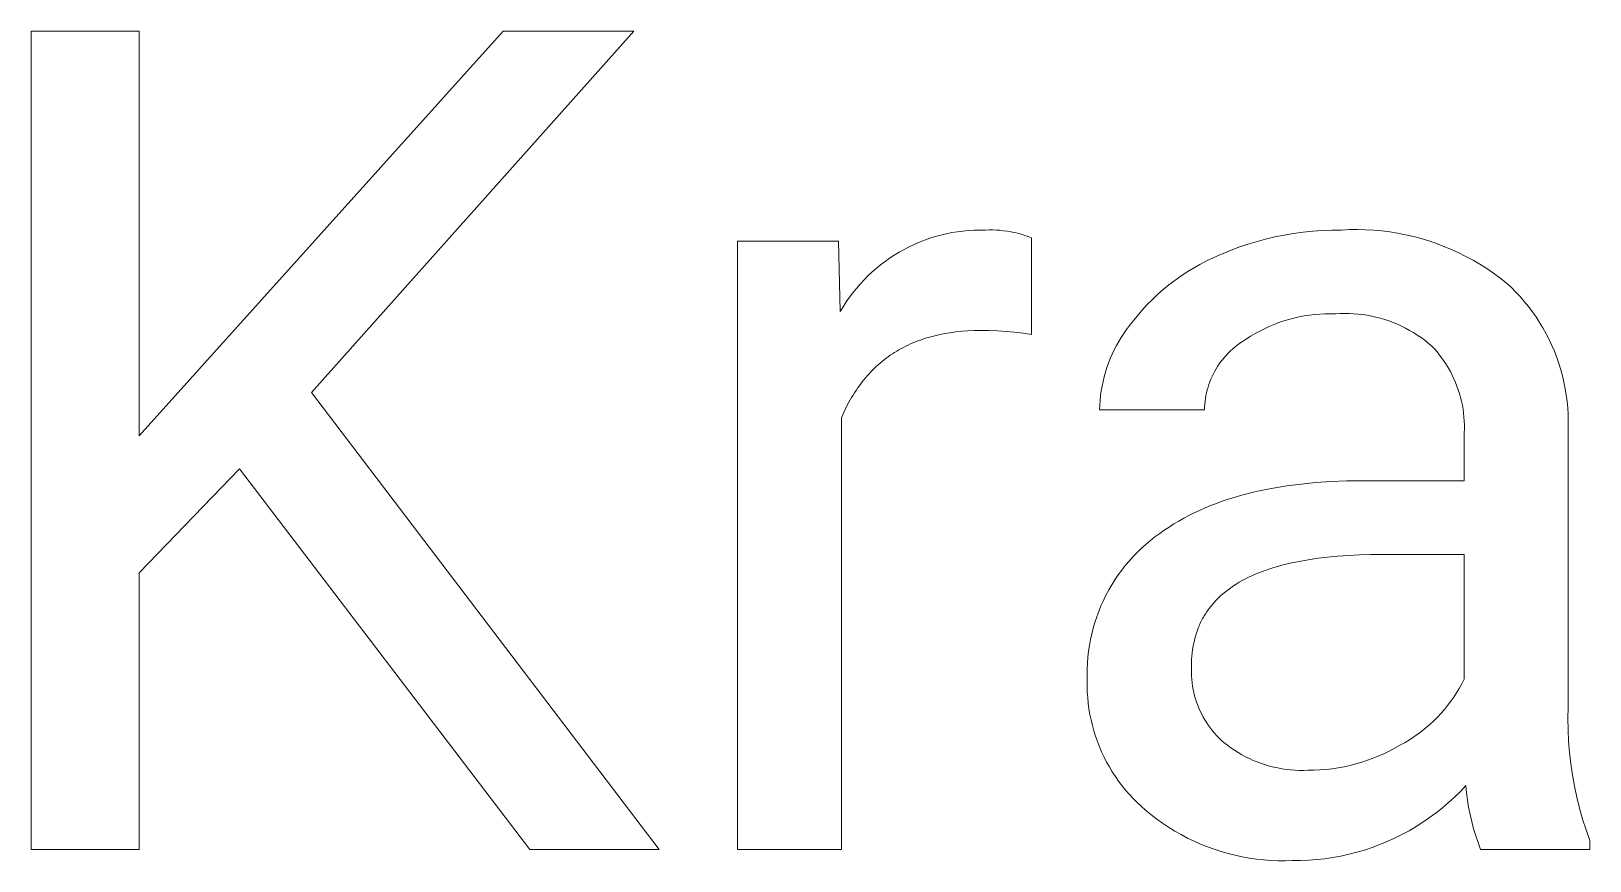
# Model space of a CAD drawing. Header units: millimetres. Extents: x 0 to 4030, y 0 to 2816.
# Drawn here: x 3285.2 to 3357.8, y 318 to 356.6 of the extents above; entities that cross this region are included whole.
import ezdxf

# ---------------------------------------------------------------- set-up
doc = ezdxf.new("R2010")
doc.units = ezdxf.units.MM
doc.header["$MEASUREMENT"] = 0
doc.layers.add('Domyślny', color=7, linetype='Continuous', true_color=0x000000)

msp = doc.modelspace()

# ---------------------------------------------------------------- linework, layer by layer
at = {"layer": 'Domyślny', "color": 18, "lineweight": 15, "true_color": 0x000000}
for p, q in [((3285.175, 318.481), (3285.175, 356.636)), ((3285.175, 356.636), (3290.207, 356.636)), ((3290.207, 356.636), (3290.207, 337.767)), ((3290.207, 337.767), (3307.171, 356.636)), ((3313.251, 356.636), (3298.233, 339.793)), ((3307.171, 356.636), (3313.251, 356.636)), ((3327.3, 347.059), (3327.554, 347.129)), ((3327.554, 347.129), (3327.81, 347.189)), ((3327.81, 347.189), (3328.067, 347.241)), ((3328.067, 347.241), (3328.327, 347.284)), ((3328.327, 347.284), (3328.587, 347.317)), ((3328.587, 347.317), (3328.849, 347.341)), ((3328.849, 347.341), (3329.112, 347.357)), ((3329.112, 347.357), (3329.374, 347.363)), ((3329.374, 347.363), (3329.637, 347.36)), ((3329.637, 347.36), (3329.806, 347.366)), ((3329.806, 347.366), (3329.975, 347.366)), ((3329.975, 347.366), (3330.144, 347.361)), ((3330.144, 347.361), (3330.312, 347.349)), ((3330.312, 347.349), (3330.48, 347.333)), ((3330.48, 347.333), (3330.647, 347.31)), ((3330.647, 347.31), (3330.814, 347.282)), ((3330.814, 347.282), (3330.979, 347.248)), ((3330.979, 347.248), (3331.144, 347.209)), ((3331.144, 347.209), (3331.306, 347.164)), ((3331.306, 347.164), (3331.468, 347.114)), ((3343.113, 347.04), (3343.552, 347.13)), ((3343.552, 347.13), (3343.993, 347.205)), ((3343.993, 347.205), (3344.437, 347.266)), ((3344.437, 347.266), (3344.883, 347.312)), ((3344.883, 347.312), (3345.33, 347.344)), ((3345.33, 347.344), (3345.777, 347.361)), ((3345.777, 347.361), (3346.225, 347.364)), ((3346.225, 347.364), (3346.599, 347.38)), ((3346.599, 347.38), (3346.974, 347.383)), ((3346.974, 347.383), (3347.349, 347.374)), ((3347.349, 347.374), (3347.723, 347.353)), ((3347.723, 347.353), (3348.096, 347.319)), ((3348.096, 347.319), (3348.468, 347.272)), ((3348.468, 347.272), (3348.838, 347.213)), ((3348.838, 347.213), (3349.206, 347.142)), ((3349.206, 347.142), (3349.572, 347.058)), ((3318.082, 318.478), (3318.082, 346.836)), ((3318.082, 346.836), (3322.793, 346.836)), ((3322.793, 346.836), (3322.873, 343.562)), ((3325.615, 346.333), (3325.844, 346.462)), ((3325.844, 346.462), (3326.077, 346.582)), ((3326.077, 346.582), (3326.315, 346.695)), ((3326.315, 346.695), (3326.556, 346.799)), ((3326.556, 346.799), (3326.801, 346.894)), ((3326.801, 346.894), (3327.049, 346.981)), ((3327.049, 346.981), (3327.3, 347.059)), ((3331.468, 347.114), (3331.627, 347.058)), ((3331.627, 347.058), (3331.784, 346.997)), ((3331.784, 346.997), (3331.784, 342.488)), ((3340.975, 346.382), (3341.393, 346.541)), ((3341.393, 346.541), (3341.817, 346.687)), ((3341.817, 346.687), (3342.245, 346.819)), ((3342.245, 346.819), (3342.677, 346.937)), ((3342.677, 346.937), (3343.113, 347.04)), ((3349.572, 347.058), (3349.934, 346.962)), ((3349.934, 346.962), (3350.293, 346.853)), ((3350.293, 346.853), (3350.648, 346.733)), ((3350.648, 346.733), (3350.999, 346.601)), ((3350.999, 346.601), (3351.345, 346.457)), ((3351.345, 346.457), (3351.686, 346.302)), ((3324.543, 345.574), (3324.747, 345.741)), ((3324.747, 345.741), (3324.956, 345.9)), ((3324.956, 345.9), (3325.17, 346.052)), ((3325.17, 346.052), (3325.39, 346.196)), ((3325.39, 346.196), (3325.615, 346.333)), ((3339.324, 345.588), (3339.625, 345.759)), ((3339.625, 345.759), (3339.932, 345.92)), ((3339.932, 345.92), (3340.244, 346.07)), ((3340.244, 346.07), (3340.562, 346.209)), ((3340.562, 346.209), (3340.975, 346.382)), ((3351.686, 346.302), (3352.022, 346.135)), ((3352.022, 346.135), (3352.352, 345.957)), ((3352.352, 345.957), (3352.675, 345.769)), ((3352.675, 345.769), (3352.993, 345.569)), ((3323.792, 344.84), (3323.97, 345.033)), ((3323.97, 345.033), (3324.155, 345.22)), ((3324.155, 345.22), (3324.346, 345.401)), ((3324.346, 345.401), (3324.543, 345.574)), ((3338.183, 344.803), (3338.458, 345.014)), ((3338.458, 345.014), (3338.74, 345.215)), ((3338.74, 345.215), (3339.029, 345.407)), ((3339.029, 345.407), (3339.324, 345.588)), ((3352.993, 345.569), (3353.303, 345.359)), ((3353.303, 345.359), (3353.606, 345.138)), ((3353.606, 345.138), (3353.902, 344.908)), ((3323.149, 344.009), (3323.299, 344.225)), ((3323.299, 344.225), (3323.456, 344.436)), ((3323.456, 344.436), (3323.62, 344.641)), ((3323.62, 344.641), (3323.792, 344.84)), ((3337.403, 344.116), (3337.655, 344.354)), ((3337.655, 344.354), (3337.915, 344.583)), ((3337.915, 344.583), (3338.183, 344.803)), ((3353.902, 344.908), (3354.122, 344.7)), ((3354.122, 344.7), (3354.336, 344.485)), ((3354.336, 344.485), (3354.542, 344.263)), ((3354.542, 344.263), (3354.74, 344.034)), ((3322.873, 343.562), (3323.007, 343.788)), ((3323.007, 343.788), (3323.149, 344.009)), ((3336.699, 343.353), (3336.925, 343.615)), ((3336.925, 343.615), (3337.16, 343.87)), ((3337.16, 343.87), (3337.403, 344.116)), ((3354.74, 344.034), (3354.93, 343.799)), ((3354.93, 343.799), (3355.112, 343.557)), ((3355.112, 343.557), (3355.286, 343.308)), ((3336.209, 342.729), (3336.342, 342.908)), ((3336.342, 342.908), (3336.482, 343.082)), ((3336.482, 343.082), (3336.699, 343.353)), ((3342.632, 342.762), (3342.413, 342.652)), ((3342.853, 342.863), (3342.632, 342.762)), ((3343.079, 342.957), (3342.853, 342.863)), ((3343.307, 343.044), (3343.079, 342.957)), ((3343.538, 343.122), (3343.307, 343.044)), ((3343.772, 343.192), (3343.538, 343.122)), ((3344.008, 343.255), (3343.772, 343.192)), ((3344.245, 343.309), (3344.008, 343.255)), ((3344.485, 343.355), (3344.245, 343.309)), ((3344.726, 343.393), (3344.485, 343.355)), ((3344.968, 343.423), (3344.726, 343.393)), ((3345.211, 343.444), (3344.968, 343.423)), ((3345.455, 343.457), (3345.211, 343.444)), ((3345.699, 343.462), (3345.455, 343.457)), ((3345.943, 343.458), (3345.699, 343.462)), ((3346.154, 343.47), (3345.943, 343.458)), ((3346.365, 343.475), (3346.154, 343.47)), ((3346.576, 343.472), (3346.365, 343.475)), ((3346.787, 343.462), (3346.576, 343.472)), ((3346.997, 343.445), (3346.787, 343.462)), ((3347.207, 343.42), (3346.997, 343.445)), ((3347.415, 343.388), (3347.207, 343.42)), ((3347.623, 343.349), (3347.415, 343.388)), ((3347.829, 343.303), (3347.623, 343.349)), ((3348.033, 343.25), (3347.829, 343.303)), ((3348.235, 343.19), (3348.033, 343.25)), ((3348.435, 343.123), (3348.235, 343.19)), ((3348.633, 343.049), (3348.435, 343.123)), ((3348.828, 342.968), (3348.633, 343.049)), ((3349.02, 342.881), (3348.828, 342.968)), ((3349.209, 342.787), (3349.02, 342.881)), ((3349.395, 342.686), (3349.209, 342.787)), ((3355.286, 343.308), (3355.451, 343.054)), ((3355.451, 343.054), (3355.607, 342.795)), ((3355.607, 342.795), (3355.754, 342.53)), ((3326.146, 342.052), (3326.035, 342.001)), ((3326.258, 342.1), (3326.146, 342.052)), ((3326.371, 342.147), (3326.258, 342.1)), ((3326.487, 342.192), (3326.371, 342.147)), ((3326.603, 342.235), (3326.487, 342.192)), ((3326.722, 342.276), (3326.603, 342.235)), ((3326.841, 342.315), (3326.722, 342.276)), ((3326.962, 342.352), (3326.841, 342.315)), ((3327.085, 342.387), (3326.962, 342.352)), ((3327.209, 342.42), (3327.085, 342.387)), ((3327.335, 342.451), (3327.209, 342.42)), ((3327.462, 342.48), (3327.335, 342.451)), ((3327.72, 342.532), (3327.462, 342.48)), ((3327.985, 342.576), (3327.72, 342.532)), ((3328.255, 342.612), (3327.985, 342.576)), ((3328.531, 342.64), (3328.255, 342.612)), ((3328.814, 342.66), (3328.531, 342.64)), ((3329.102, 342.672), (3328.814, 342.66)), ((3329.396, 342.676), (3329.102, 342.672)), ((3329.795, 342.675), (3329.396, 342.676)), ((3330.195, 342.661), (3329.795, 342.675)), ((3330.594, 342.636), (3330.195, 342.661)), ((3330.992, 342.599), (3330.594, 342.636)), ((3331.389, 342.549), (3330.992, 342.599)), ((3331.784, 342.488), (3331.389, 342.549)), ((3335.737, 341.972), (3335.845, 342.167)), ((3335.845, 342.167), (3335.96, 342.358)), ((3335.96, 342.358), (3336.081, 342.546)), ((3336.081, 342.546), (3336.209, 342.729)), ((3341.47, 342.067), (3341.362, 341.988)), ((3341.581, 342.143), (3341.47, 342.067)), ((3341.783, 342.281), (3341.581, 342.143)), ((3341.989, 342.412), (3341.783, 342.281)), ((3342.199, 342.536), (3341.989, 342.412)), ((3342.413, 342.652), (3342.199, 342.536)), ((3349.577, 342.58), (3349.395, 342.686)), ((3349.755, 342.467), (3349.577, 342.58)), ((3349.929, 342.347), (3349.755, 342.467)), ((3350.099, 342.222), (3349.929, 342.347)), ((3350.265, 342.092), (3350.099, 342.222)), ((3350.426, 341.955), (3350.265, 342.092)), ((3355.754, 342.53), (3355.892, 342.26)), ((3355.892, 342.26), (3356.021, 341.986)), ((3324.914, 341.311), (3324.821, 341.236)), ((3325.009, 341.384), (3324.914, 341.311)), ((3325.105, 341.454), (3325.009, 341.384)), ((3325.202, 341.523), (3325.105, 341.454)), ((3325.301, 341.589), (3325.202, 341.523)), ((3325.401, 341.654), (3325.301, 341.589)), ((3325.503, 341.717), (3325.401, 341.654)), ((3325.607, 341.778), (3325.503, 341.717)), ((3325.711, 341.836), (3325.607, 341.778)), ((3325.818, 341.893), (3325.711, 341.836)), ((3325.925, 341.948), (3325.818, 341.893)), ((3326.035, 342.001), (3325.925, 341.948)), ((3335.37, 341.158), (3335.452, 341.366)), ((3335.452, 341.366), (3335.54, 341.571)), ((3335.54, 341.571), (3335.635, 341.773)), ((3335.635, 341.773), (3335.737, 341.972)), ((3340.69, 341.333), (3340.608, 341.227)), ((3340.776, 341.436), (3340.69, 341.333)), ((3340.866, 341.536), (3340.776, 341.436)), ((3340.959, 341.633), (3340.866, 341.536)), ((3341.055, 341.727), (3340.959, 341.633)), ((3341.154, 341.818), (3341.055, 341.727)), ((3341.257, 341.904), (3341.154, 341.818)), ((3341.362, 341.988), (3341.257, 341.904)), ((3350.552, 341.819), (3350.426, 341.955)), ((3350.674, 341.68), (3350.552, 341.819)), ((3350.791, 341.536), (3350.674, 341.68)), ((3350.903, 341.388), (3350.791, 341.536)), ((3351.01, 341.236), (3350.903, 341.388)), ((3356.021, 341.986), (3356.14, 341.708)), ((3356.14, 341.708), (3356.249, 341.425)), ((3356.249, 341.425), (3356.349, 341.139)), ((3324.212, 340.659), (3324.131, 340.569)), ((3324.295, 340.748), (3324.212, 340.659)), ((3324.379, 340.834), (3324.295, 340.748)), ((3324.464, 340.919), (3324.379, 340.834)), ((3324.551, 341.001), (3324.464, 340.919)), ((3324.64, 341.081), (3324.551, 341.001)), ((3324.73, 341.16), (3324.64, 341.081)), ((3324.821, 341.236), (3324.73, 341.16)), ((3335.168, 340.52), (3335.228, 340.735)), ((3335.228, 340.735), (3335.296, 340.948)), ((3335.296, 340.948), (3335.37, 341.158)), ((3340.254, 340.657), (3340.195, 340.536)), ((3340.317, 340.776), (3340.254, 340.657)), ((3340.384, 340.892), (3340.317, 340.776)), ((3340.454, 341.006), (3340.384, 340.892)), ((3340.529, 341.118), (3340.454, 341.006)), ((3340.608, 341.227), (3340.529, 341.118)), ((3351.111, 341.081), (3351.01, 341.236)), ((3351.207, 340.923), (3351.111, 341.081)), ((3351.298, 340.761), (3351.207, 340.923)), ((3351.383, 340.596), (3351.298, 340.761)), ((3351.463, 340.429), (3351.383, 340.596)), ((3356.349, 341.139), (3356.438, 340.85)), ((3356.438, 340.85), (3356.518, 340.558)), ((3323.605, 339.882), (3323.536, 339.776)), ((3323.676, 339.986), (3323.605, 339.882)), ((3323.748, 340.088), (3323.676, 339.986)), ((3323.822, 340.188), (3323.748, 340.088)), ((3323.897, 340.287), (3323.822, 340.188)), ((3323.973, 340.383), (3323.897, 340.287)), ((3324.052, 340.477), (3323.973, 340.383)), ((3324.131, 340.569), (3324.052, 340.477)), ((3335, 339.643), (3335.031, 339.865)), ((3335.031, 339.865), (3335.069, 340.084)), ((3335.069, 340.084), (3335.115, 340.303)), ((3335.115, 340.303), (3335.168, 340.52)), ((3339.967, 339.905), (3339.935, 339.775)), ((3340.004, 340.034), (3339.967, 339.905)), ((3340.045, 340.162), (3340.004, 340.034)), ((3340.091, 340.288), (3340.045, 340.162)), ((3340.141, 340.413), (3340.091, 340.288)), ((3340.195, 340.536), (3340.141, 340.413)), ((3351.537, 340.259), (3351.463, 340.429)), ((3351.605, 340.086), (3351.537, 340.259)), ((3351.667, 339.911), (3351.605, 340.086)), ((3351.723, 339.734), (3351.667, 339.911)), ((3356.518, 340.558), (3356.588, 340.263)), ((3356.588, 340.263), (3356.647, 339.966)), ((3356.647, 339.966), (3356.696, 339.667)), ((3298.233, 339.793), (3314.432, 318.481)), ((3323.275, 339.333), (3323.153, 339.1)), ((3323.402, 339.559), (3323.275, 339.333)), ((3323.469, 339.668), (3323.402, 339.559)), ((3323.536, 339.776), (3323.469, 339.668)), ((3334.952, 338.976), (3334.96, 339.199)), ((3334.96, 339.199), (3334.977, 339.421)), ((3334.977, 339.421), (3335, 339.643)), ((3339.851, 339.244), (3339.841, 339.11)), ((3339.865, 339.378), (3339.851, 339.244)), ((3339.883, 339.511), (3339.865, 339.378)), ((3339.907, 339.643), (3339.883, 339.511)), ((3339.935, 339.775), (3339.907, 339.643)), ((3351.773, 339.556), (3351.723, 339.734)), ((3351.816, 339.376), (3351.773, 339.556)), ((3351.854, 339.194), (3351.816, 339.376)), ((3351.886, 339.011), (3351.854, 339.194)), ((3356.696, 339.667), (3356.735, 339.367)), ((3356.735, 339.367), (3356.764, 339.065)), ((3323.037, 338.858), (3322.927, 338.609)), ((3322.927, 338.609), (3322.927, 318.478)), ((3323.153, 339.1), (3323.037, 338.858)), ((3339.837, 338.976), (3334.952, 338.976)), ((3339.841, 339.11), (3339.837, 338.976)), ((3351.911, 338.828), (3351.886, 339.011)), ((3351.93, 338.643), (3351.911, 338.828)), ((3351.942, 338.458), (3351.93, 338.643)), ((3351.949, 338.273), (3351.942, 338.458)), ((3356.764, 339.065), (3356.782, 338.763)), ((3356.782, 338.763), (3356.79, 338.46)), ((3356.79, 338.46), (3356.787, 338.157)), ((3351.942, 337.902), (3351.949, 338.087)), ((3351.942, 335.674), (3351.942, 337.902)), ((3351.949, 338.087), (3351.949, 338.273)), ((3356.787, 338.157), (3356.787, 325.112)), ((3294.878, 336.223), (3290.207, 331.378)), ((3308.406, 318.481), (3294.878, 336.223)), ((3343.679, 335.434), (3344.345, 335.521)), ((3344.345, 335.521), (3345.032, 335.588)), ((3345.032, 335.588), (3345.74, 335.636)), ((3345.74, 335.636), (3346.469, 335.665)), ((3346.469, 335.665), (3347.218, 335.674)), ((3347.218, 335.674), (3351.942, 335.674)), ((3340.667, 334.715), (3340.944, 334.808)), ((3340.944, 334.808), (3341.227, 334.897)), ((3341.227, 334.897), (3341.515, 334.981)), ((3341.515, 334.981), (3341.808, 335.06)), ((3341.808, 335.06), (3342.107, 335.135)), ((3342.107, 335.135), (3342.411, 335.204)), ((3342.411, 335.204), (3342.72, 335.269)), ((3342.72, 335.269), (3343.034, 335.329)), ((3343.034, 335.329), (3343.679, 335.434)), ((3338.875, 333.926), (3339.115, 334.053)), ((3339.115, 334.053), (3339.36, 334.175)), ((3339.36, 334.175), (3339.611, 334.293)), ((3339.611, 334.293), (3339.867, 334.406)), ((3339.867, 334.406), (3340.128, 334.513)), ((3340.128, 334.513), (3340.395, 334.617)), ((3340.395, 334.617), (3340.667, 334.715)), ((3337.757, 333.218), (3337.969, 333.369)), ((3337.969, 333.369), (3338.188, 333.516)), ((3338.188, 333.516), (3338.411, 333.657)), ((3338.411, 333.657), (3338.64, 333.794)), ((3338.64, 333.794), (3338.875, 333.926)), ((3336.903, 332.524), (3337.107, 332.708)), ((3337.107, 332.708), (3337.318, 332.886)), ((3337.318, 332.886), (3337.534, 333.056)), ((3337.534, 333.056), (3337.757, 333.218)), ((3336.152, 331.719), (3336.329, 331.929)), ((3336.329, 331.929), (3336.514, 332.134)), ((3336.514, 332.134), (3336.705, 332.332)), ((3336.705, 332.332), (3336.903, 332.524)), ((3344.244, 331.914), (3343.834, 331.827)), ((3344.67, 331.99), (3344.244, 331.914)), ((3345.114, 332.056), (3344.67, 331.99)), ((3345.575, 332.112), (3345.114, 332.056)), ((3346.054, 332.157), (3345.575, 332.112)), ((3346.551, 332.193), (3346.054, 332.157)), ((3347.064, 332.218), (3346.551, 332.193)), ((3347.595, 332.234), (3347.064, 332.218)), ((3348.144, 332.239), (3347.595, 332.234)), ((3351.942, 332.239), (3348.144, 332.239)), ((3351.942, 326.414), (3351.942, 332.239)), ((3290.207, 331.378), (3290.207, 318.481)), ((3335.666, 331.051), (3335.82, 331.279)), ((3335.82, 331.279), (3335.983, 331.502)), ((3335.983, 331.502), (3336.152, 331.719)), ((3341.896, 331.17), (3341.746, 331.095)), ((3342.051, 331.242), (3341.896, 331.17)), ((3342.209, 331.312), (3342.051, 331.242)), ((3342.373, 331.38), (3342.209, 331.312)), ((3342.54, 331.444), (3342.373, 331.38)), ((3342.712, 331.507), (3342.54, 331.444)), ((3342.888, 331.567), (3342.712, 331.507)), ((3343.069, 331.624), (3342.888, 331.567)), ((3343.254, 331.678), (3343.069, 331.624)), ((3343.443, 331.731), (3343.254, 331.678)), ((3343.834, 331.827), (3343.443, 331.731)), ((3335.251, 330.337), (3335.381, 330.58)), ((3335.381, 330.58), (3335.52, 330.818)), ((3335.52, 330.818), (3335.666, 331.051)), ((3340.818, 330.498), (3340.702, 330.402)), ((3340.937, 330.59), (3340.818, 330.498)), ((3341.061, 330.681), (3340.937, 330.59)), ((3341.189, 330.769), (3341.061, 330.681)), ((3341.322, 330.854), (3341.189, 330.769)), ((3341.459, 330.937), (3341.322, 330.854)), ((3341.6, 331.017), (3341.459, 330.937)), ((3341.746, 331.095), (3341.6, 331.017)), ((3334.912, 329.584), (3335.017, 329.839)), ((3335.017, 329.839), (3335.13, 330.09)), ((3335.13, 330.09), (3335.251, 330.337)), ((3340.059, 329.719), (3340.017, 329.662)), ((3340.102, 329.775), (3340.059, 329.719)), ((3340.146, 329.831), (3340.102, 329.775)), ((3340.191, 329.886), (3340.146, 329.831)), ((3340.285, 329.994), (3340.191, 329.886)), ((3340.383, 330.1), (3340.285, 329.994)), ((3340.485, 330.203), (3340.383, 330.1)), ((3340.591, 330.304), (3340.485, 330.203)), ((3340.702, 330.402), (3340.591, 330.304)), ((3334.653, 328.8), (3334.73, 329.064)), ((3334.73, 329.064), (3334.817, 329.326)), ((3334.817, 329.326), (3334.912, 329.584)), ((3339.629, 328.992), (3339.6, 328.927)), ((3339.659, 329.056), (3339.629, 328.992)), ((3339.69, 329.119), (3339.659, 329.056)), ((3339.722, 329.182), (3339.69, 329.119)), ((3339.755, 329.244), (3339.722, 329.182)), ((3339.789, 329.306), (3339.755, 329.244)), ((3339.825, 329.367), (3339.789, 329.306)), ((3339.861, 329.427), (3339.825, 329.367)), ((3339.898, 329.487), (3339.861, 329.427)), ((3339.937, 329.546), (3339.898, 329.487)), ((3339.977, 329.604), (3339.937, 329.546)), ((3340.017, 329.662), (3339.977, 329.604)), ((3334.476, 327.993), (3334.525, 328.264)), ((3334.525, 328.264), (3334.584, 328.533)), ((3334.584, 328.533), (3334.653, 328.8)), ((3339.372, 328.244), (3339.339, 328.1)), ((3339.409, 328.386), (3339.372, 328.244)), ((3339.45, 328.525), (3339.409, 328.386)), ((3339.496, 328.662), (3339.45, 328.525)), ((3339.546, 328.796), (3339.496, 328.662)), ((3339.572, 328.862), (3339.546, 328.796)), ((3339.6, 328.927), (3339.572, 328.862)), ((3334.404, 327.447), (3334.435, 327.721)), ((3334.435, 327.721), (3334.476, 327.993)), ((3339.268, 327.652), (3339.252, 327.497)), ((3339.287, 327.804), (3339.268, 327.652)), ((3339.311, 327.953), (3339.287, 327.804)), ((3339.339, 328.1), (3339.311, 327.953)), ((3334.368, 326.622), (3334.37, 326.898)), ((3334.37, 326.898), (3334.383, 327.173)), ((3334.383, 327.173), (3334.404, 327.447)), ((3339.233, 327.018), (3339.228, 326.864)), ((3339.228, 326.864), (3339.228, 326.71)), ((3339.235, 327.18), (3339.233, 327.018)), ((3339.242, 327.34), (3339.235, 327.18)), ((3339.252, 327.497), (3339.242, 327.34)), ((3334.375, 326.347), (3334.368, 326.622)), ((3334.373, 326.084), (3334.375, 326.347)), ((3334.381, 325.822), (3334.373, 326.084)), ((3339.228, 326.71), (3339.234, 326.557)), ((3339.234, 326.557), (3339.245, 326.403)), ((3339.245, 326.403), (3339.262, 326.25)), ((3339.262, 326.25), (3339.284, 326.098)), ((3339.284, 326.098), (3339.311, 325.946)), ((3351.713, 325.991), (3351.831, 326.201)), ((3351.831, 326.201), (3351.942, 326.414)), ((3334.398, 325.559), (3334.381, 325.822)), ((3334.423, 325.298), (3334.398, 325.559)), ((3339.311, 325.946), (3339.343, 325.796)), ((3339.343, 325.796), (3339.381, 325.647)), ((3339.381, 325.647), (3339.424, 325.499)), ((3339.424, 325.499), (3339.471, 325.352)), ((3339.471, 325.352), (3339.524, 325.208)), ((3351.17, 325.198), (3351.316, 325.389)), ((3351.316, 325.389), (3351.455, 325.585)), ((3351.455, 325.585), (3351.587, 325.786)), ((3351.587, 325.786), (3351.713, 325.991)), ((3334.458, 325.038), (3334.423, 325.298)), ((3334.501, 324.779), (3334.458, 325.038)), ((3334.554, 324.521), (3334.501, 324.779)), ((3339.524, 325.208), (3339.582, 325.065)), ((3339.582, 325.065), (3339.645, 324.925)), ((3339.645, 324.925), (3339.713, 324.787)), ((3339.713, 324.787), (3339.785, 324.651)), ((3339.785, 324.651), (3339.862, 324.518)), ((3350.525, 324.485), (3350.695, 324.655)), ((3350.695, 324.655), (3350.86, 324.831)), ((3350.86, 324.831), (3351.018, 325.012)), ((3351.018, 325.012), (3351.17, 325.198)), ((3356.787, 325.112), (3356.776, 324.584)), ((3334.615, 324.266), (3334.554, 324.521)), ((3334.684, 324.012), (3334.615, 324.266)), ((3334.763, 323.762), (3334.684, 324.012)), ((3339.862, 324.518), (3339.944, 324.387)), ((3339.944, 324.387), (3340.03, 324.26)), ((3340.03, 324.26), (3340.121, 324.135)), ((3340.121, 324.135), (3340.215, 324.014)), ((3340.215, 324.014), (3340.314, 323.896)), ((3340.314, 323.896), (3340.417, 323.782)), ((3349.789, 323.867), (3349.981, 324.012)), ((3349.981, 324.012), (3350.168, 324.164)), ((3350.168, 324.164), (3350.349, 324.321)), ((3350.349, 324.321), (3350.525, 324.485)), ((3356.776, 324.584), (3356.783, 324.057)), ((3356.783, 324.057), (3356.807, 323.529)), ((3334.85, 323.514), (3334.763, 323.762)), ((3334.945, 323.269), (3334.85, 323.514)), ((3335.049, 323.027), (3334.945, 323.269)), ((3340.417, 323.782), (3340.524, 323.671)), ((3340.524, 323.671), (3340.635, 323.565)), ((3340.635, 323.565), (3340.749, 323.462)), ((3340.749, 323.462), (3340.907, 323.338)), ((3340.907, 323.338), (3341.069, 323.22)), ((3341.069, 323.22), (3341.234, 323.108)), ((3348.479, 323.082), (3348.73, 323.214)), ((3348.73, 323.214), (3348.976, 323.354)), ((3348.976, 323.354), (3349.186, 323.472)), ((3349.186, 323.472), (3349.391, 323.597)), ((3349.391, 323.597), (3349.593, 323.728)), ((3349.593, 323.728), (3349.789, 323.867)), ((3356.807, 323.529), (3356.849, 323.003)), ((3335.161, 322.79), (3335.049, 323.027)), ((3335.28, 322.556), (3335.161, 322.79)), ((3335.408, 322.327), (3335.28, 322.556)), ((3341.234, 323.108), (3341.404, 323.001)), ((3341.404, 323.001), (3341.577, 322.901)), ((3341.577, 322.901), (3341.754, 322.806)), ((3341.754, 322.806), (3341.933, 322.718)), ((3341.933, 322.718), (3342.116, 322.636)), ((3342.116, 322.636), (3342.301, 322.56)), ((3342.301, 322.56), (3342.489, 322.491)), ((3342.489, 322.491), (3342.679, 322.428)), ((3342.679, 322.428), (3342.871, 322.372)), ((3346.621, 322.402), (3346.895, 322.472)), ((3346.895, 322.472), (3347.167, 322.551)), ((3347.167, 322.551), (3347.437, 322.64)), ((3347.437, 322.64), (3347.703, 322.737)), ((3347.703, 322.737), (3347.965, 322.843)), ((3347.965, 322.843), (3348.224, 322.958)), ((3348.224, 322.958), (3348.479, 323.082)), ((3356.849, 323.003), (3356.908, 322.478)), ((3356.908, 322.478), (3356.983, 321.956)), ((3335.544, 322.102), (3335.408, 322.327)), ((3335.687, 321.881), (3335.544, 322.102)), ((3335.838, 321.666), (3335.687, 321.881)), ((3342.871, 322.372), (3343.065, 322.323)), ((3343.065, 322.323), (3343.261, 322.28)), ((3343.261, 322.28), (3343.458, 322.244)), ((3343.458, 322.244), (3343.656, 322.215)), ((3343.656, 322.215), (3343.855, 322.193)), ((3343.855, 322.193), (3344.054, 322.177)), ((3344.054, 322.177), (3344.254, 322.169)), ((3344.254, 322.169), (3344.455, 322.168)), ((3344.455, 322.168), (3344.655, 322.173)), ((3344.655, 322.173), (3344.938, 322.177)), ((3344.938, 322.177), (3345.221, 322.191)), ((3345.221, 322.191), (3345.504, 322.215)), ((3345.504, 322.215), (3345.785, 322.247)), ((3345.785, 322.247), (3346.065, 322.289)), ((3346.065, 322.289), (3346.344, 322.341)), ((3346.344, 322.341), (3346.621, 322.402)), ((3356.983, 321.956), (3357.076, 321.436)), ((3335.996, 321.456), (3335.838, 321.666)), ((3336.161, 321.252), (3335.996, 321.456)), ((3336.333, 321.053), (3336.161, 321.252)), ((3336.512, 320.861), (3336.333, 321.053)), ((3351.762, 321.188), (3351.492, 320.924)), ((3352.023, 321.462), (3351.762, 321.188)), ((3352.053, 321.122), (3352.023, 321.462)), ((3352.094, 320.784), (3352.053, 321.122)), ((3357.076, 321.436), (3357.186, 320.92)), ((3336.697, 320.674), (3336.512, 320.861)), ((3336.888, 320.494), (3336.697, 320.674)), ((3337.086, 320.321), (3336.888, 320.494)), ((3337.346, 320.106), (3337.086, 320.321)), ((3350.926, 320.424), (3350.63, 320.189)), ((3351.214, 320.669), (3350.926, 320.424)), ((3351.492, 320.924), (3351.214, 320.669)), ((3352.148, 320.447), (3352.094, 320.784)), ((3352.213, 320.112), (3352.148, 320.447)), ((3357.186, 320.92), (3357.313, 320.407)), ((3357.313, 320.407), (3357.457, 319.899)), ((3337.614, 319.901), (3337.346, 320.106)), ((3337.888, 319.704), (3337.614, 319.901)), ((3338.169, 319.517), (3337.888, 319.704)), ((3349.696, 319.548), (3349.37, 319.357)), ((3350.014, 319.751), (3349.696, 319.548)), ((3350.326, 319.964), (3350.014, 319.751)), ((3350.63, 320.189), (3350.326, 319.964)), ((3352.289, 319.78), (3352.213, 320.112)), ((3352.377, 319.45), (3352.289, 319.78)), ((3357.457, 319.899), (3357.617, 319.396)), ((3338.456, 319.34), (3338.169, 319.517)), ((3338.749, 319.173), (3338.456, 319.34)), ((3339.048, 319.015), (3338.749, 319.173)), ((3339.352, 318.868), (3339.048, 319.015)), ((3339.66, 318.732), (3339.352, 318.868)), ((3348.355, 318.852), (3348.006, 318.708)), ((3348.699, 319.008), (3348.355, 318.852)), ((3349.038, 319.177), (3348.699, 319.008)), ((3349.37, 319.357), (3349.038, 319.177)), ((3352.476, 319.124), (3352.377, 319.45)), ((3352.586, 318.801), (3352.476, 319.124)), ((3352.707, 318.483), (3352.586, 318.801)), ((3357.617, 319.396), (3357.794, 318.899)), ((3357.794, 318.899), (3357.794, 318.483)), ((3290.207, 318.481), (3285.175, 318.481)), ((3314.432, 318.481), (3308.406, 318.481)), ((3322.927, 318.478), (3318.082, 318.478)), ((3339.973, 318.605), (3339.66, 318.732)), ((3340.291, 318.49), (3339.973, 318.605)), ((3340.612, 318.386), (3340.291, 318.49)), ((3340.936, 318.292), (3340.612, 318.386)), ((3341.263, 318.21), (3340.936, 318.292)), ((3341.593, 318.139), (3341.263, 318.21)), ((3341.925, 318.079), (3341.593, 318.139)), ((3342.259, 318.03), (3341.925, 318.079)), ((3345.825, 318.105), (3345.451, 318.05)), ((3346.196, 318.174), (3345.825, 318.105)), ((3346.565, 318.255), (3346.196, 318.174)), ((3346.931, 318.349), (3346.565, 318.255)), ((3347.294, 318.456), (3346.931, 318.349)), ((3347.652, 318.576), (3347.294, 318.456)), ((3348.006, 318.708), (3347.652, 318.576)), ((3357.794, 318.483), (3352.707, 318.483)), ((3342.595, 317.993), (3342.259, 318.03)), ((3342.931, 317.967), (3342.595, 317.993)), ((3343.269, 317.953), (3342.931, 317.967)), ((3343.606, 317.95), (3343.269, 317.953)), ((3343.943, 317.959), (3343.606, 317.95)), ((3344.321, 317.962), (3343.943, 317.959)), ((3344.699, 317.978), (3344.321, 317.962)), ((3345.076, 318.007), (3344.699, 317.978)), ((3345.451, 318.05), (3345.076, 318.007))]:
    msp.add_line(p, q, dxfattribs=at)

doc.saveas('drawing.dxf')
